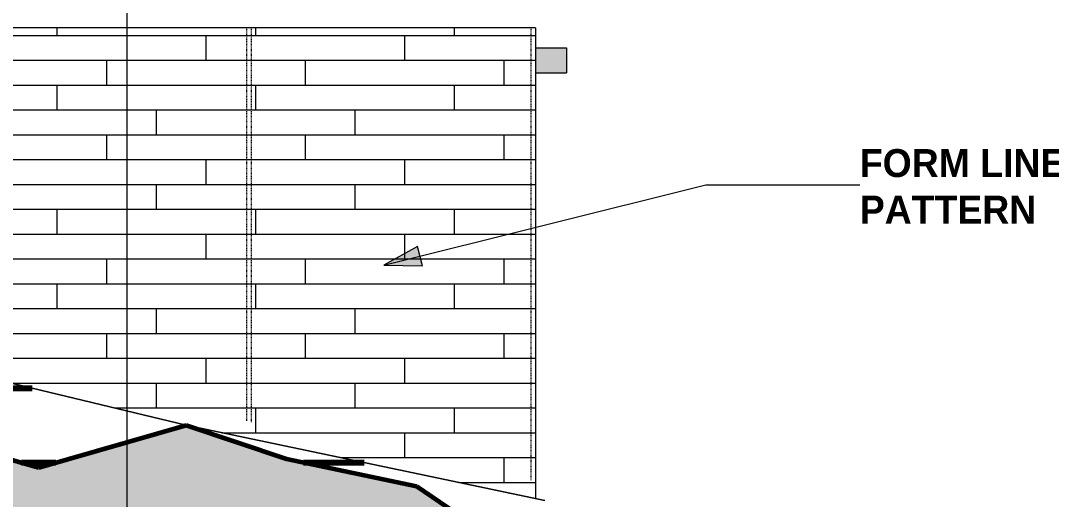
# Model space of a CAD drawing. Header units: inches. Extents: x 1763 to 3276, y -226 to 478.
# Drawn here: x 2991.4 to 3157.4, y -77.9 to -0.8 of the extents above; entities that cross this region are included whole.
import ezdxf

# ---------------------------------------------------------------- set-up
doc = ezdxf.new("R2010")
doc.units = ezdxf.units.IN
doc.header["$MEASUREMENT"] = 0
doc.linetypes.add('Dash 1_16_', pattern=[0.125, 0.0625, -0.0625])
for name, color, linetype, lineweight in [('A-DETL-1', 90, 'Dash 1_16_', 9), ('A-WALL', 113, 'Continuous', 18), ('A-WALL-PATT-1', 111, 'Continuous', 9), ('C-TOPO', 7, 'Continuous', 9), ('C-TOPO-1', 7, 'Continuous', 60), ('C-TOPO-MAJR', 7, 'Continuous', 80), ('G-ANNO-SYMB-1', 111, 'Continuous', 9), ('G-ANNO-TEXT', 231, 'Continuous', 9), ('S-FNDN', 32, 'Continuous', 18)]:
    doc.layers.add(name, color=color, linetype=linetype, lineweight=lineweight)
doc.styles.add('Century Gothic_B', font='GOTHICB.TTF', dxfattribs={"height": 4.5})
pattern_1 = [(0, (3069.337, -107.2), (0, 4), []), (90, (3069.337, -107.2), (-8, 8), [4, -28]), (90, (3085.337, -103.2), (-8, 8), [4, -28])]

# ---------------------------------------------------------------- blocks, each defined once
blk = doc.blocks.new('Walls 3 - Walls 3-1648727-BUILDING ELEVATION - EAST _CC_')
at = {"layer": 'A-WALL'}
blk.add_hatch(color=256, dxfattribs=at).paths.add_polyline_path([(3079.34, -9.25), (3079.34, -5.19), (3074.34, -5.19), (3074.34, -9.25)], flags=0)
for p, q in [((3074.34, -5.19), (3079.34, -5.19)), ((3079.34, -5.19), (3079.34, -9.25)), ((3074.34, -9.25), (3079.34, -9.25))]:
    blk.add_line(p, q, dxfattribs=at)

msp = doc.modelspace()

# ---------------------------------------------------------------- hatches: boundary and pattern name
at = {"layer": 'A-WALL-PATT-1'}
h = msp.add_hatch(dxfattribs=at)
h.set_pattern_fill('FP_3', color=256, style=0, pattern_type=2)
h.set_pattern_definition(pattern_1)
h.paths.add_polyline_path([(3064.34, -75.68), (3064.34, -2), (2978.34, -2), (2978.34, -56.39), (3018.13, -66), (3061.44, -75.07)], flags=0)
h = msp.add_hatch(dxfattribs=at)
h.set_pattern_fill('FP_3', color=256, style=0, pattern_type=2)
h.set_pattern_definition(pattern_1)
h.paths.add_polyline_path([(3074.34, -77.78), (3074.34, -2), (3064.34, -2), (3064.34, -75.68), (3073.55, -77.61)], flags=0)
at = {"layer": 'C-TOPO'}
msp.add_hatch(color=256, dxfattribs=at).paths.add_polyline_path([(2990.66, -196.94), (3146.2, -196.94), (3146.2, -141.38), (3126.15, -125.88), (3061.44, -80.04), (3061.44, -80.04), (3055.2, -75.82), (3034.25, -71.43), (3018.13, -66), (2994.36, -72.79), (2985.81, -70.34), (2980.1, -69.03), (2925.34, -52.56), (2917.06, -51.74), (2917.06, -51.74), (2874.1, -42), (2860.86, -42), (2853.02, -40.54), (2778.4, -32.89), (2742.09, -30.49), (2738.1, -30.08), (2736.61, -30), (2708.08, -30), (2694.48, -29.07), (2651.63, -26.02), (2627.03, -26), (2620.78, -26.21), (2606.86, -25.28), (2539.75, -22.02), (2515.03, -22), (2503.88, -21.64), (2496.32, -21.29), (2445.23, -18.46), (2436.96, -18.15), (2434.09, -18), (2397.45, -18), (2392.44, -17.97), (2383.41, -17.32), (2347.08, -12.75), (2293.44, -6), (2249.14, -6), (2238.11, -4.83), (2191.94, 0), (2183.48, 0), (2173.91, 1.11), (2139.27, 6), (2135.72, 6), (2124.69, 6.83), (2107.25, 7.15), (2050.23, 6), (2042.59, 6.66), (1983.85, 11.02), (1983.85, -196.94), (2988.19, -196.94)], flags=0)
at = {"layer": 'G-ANNO-TEXT'}
msp.add_hatch(color=256, dxfattribs=at).paths.add_polyline_path([(3049.93, -40.23), (3056.14, -40.33), (3055.36, -37.21)], flags=0)

# ---------------------------------------------------------------- linework, layer by layer
at = {"layer": 'A-DETL-1'}
for p, q in [((3027.84, -2), (3027.84, -65.37)), ((3028.59, -2), (3028.59, -65.53)), ((3073.59, -2), (3073.59, -74.85))]:
    msp.add_line(p, q, dxfattribs=at)
at = {"layer": 'C-TOPO'}
for p, q in [((3018.13, -66), (2977.42, -56.17)), ((3018.13, -66), (2977.42, -56.17)), ((2977.42, -56.17), (3018.13, -66)), ((3018.13, -66), (2994.36, -72.79)), ((3018.13, -66), (3075.88, -78.1)), ((3018.13, -66), (3034.25, -71.43)), ((3075.88, -78.1), (3018.13, -66)), ((3018.13, -66), (3075.88, -78.1)), ((2985.81, -70.34), (2994.36, -72.79)), ((3033.93, -71.32), (3034.25, -71.43)), ((2994.27, -72.81), (2994.36, -72.79)), ((3055.2, -75.82), (3034.25, -71.43)), ((3055.2, -75.82), (3061.44, -80.04))]:
    msp.add_line(p, q, dxfattribs=at)
at = {"layer": 'C-TOPO-1'}
for p, q in [((2994.36, -72.79), (3018.13, -66)), ((3018.13, -66), (3034.25, -71.43)), ((2985.81, -70.34), (2994.36, -72.79)), ((3034.25, -71.43), (3055.2, -75.82)), ((3055.2, -75.82), (3061.44, -80.04))]:
    msp.add_line(p, q, dxfattribs=at)
at = {"layer": 'C-TOPO-MAJR'}
for p, q in [((2991.61, -72), (2997.11, -72)), ((3036.98, -72), (3046.77, -72))]:
    msp.add_line(p, q, dxfattribs=at)
at = {"layer": 'C-TOPO-MAJR', "flags": 128}
msp.add_lwpolyline([(2950.08, -60), (2975.62, -60), (2979.68, -60), (2993.29, -60)], dxfattribs=at)
at = {"layer": 'G-ANNO-SYMB-1'}
msp.add_line((3008.55, 384.38), (3008.55, -196.9), dxfattribs=at)
msp.add_line((3008.55, 384.38), (3008.55, -196.9), dxfattribs=at)
at = {"layer": 'G-ANNO-TEXT'}
for p, q in [((3049.93, -40.23), (3101.79, -27.26)), ((3101.79, -27.26), (3126.59, -27.26)), ((3055.36, -37.21), (3049.93, -40.23)), ((3056.14, -40.33), (3055.36, -37.21)), ((3049.93, -40.23), (3056.14, -40.33))]:
    msp.add_line(p, q, dxfattribs=at)
at = {"layer": 'S-FNDN'}
for q in [(2717.34, -2), (3074.34, -77.78)]:
    msp.add_line((3074.34, -2), q, dxfattribs=at)

# ---------------------------------------------------------------- block references
at = {"layer": 'A-WALL'}
msp.add_blockref('Walls 3 - Walls 3-1648727-BUILDING ELEVATION - EAST _CC_', (0, 0), dxfattribs=at)

# ---------------------------------------------------------------- texts
at = {"layer": 'G-ANNO-TEXT', "char_height": 4.5, "attachment_point": 1, "style": 'Century Gothic_B'}
for s, insert, width in [('FORM LINER - BARN BOARD', (3126.59, -21.51), 100.596), ('PATTERN', (3126.59, -29.01), 30.906)]:
    msp.add_mtext(s, dxfattribs=dict(at, insert=insert, width=width))

doc.saveas('drawing.dxf')
